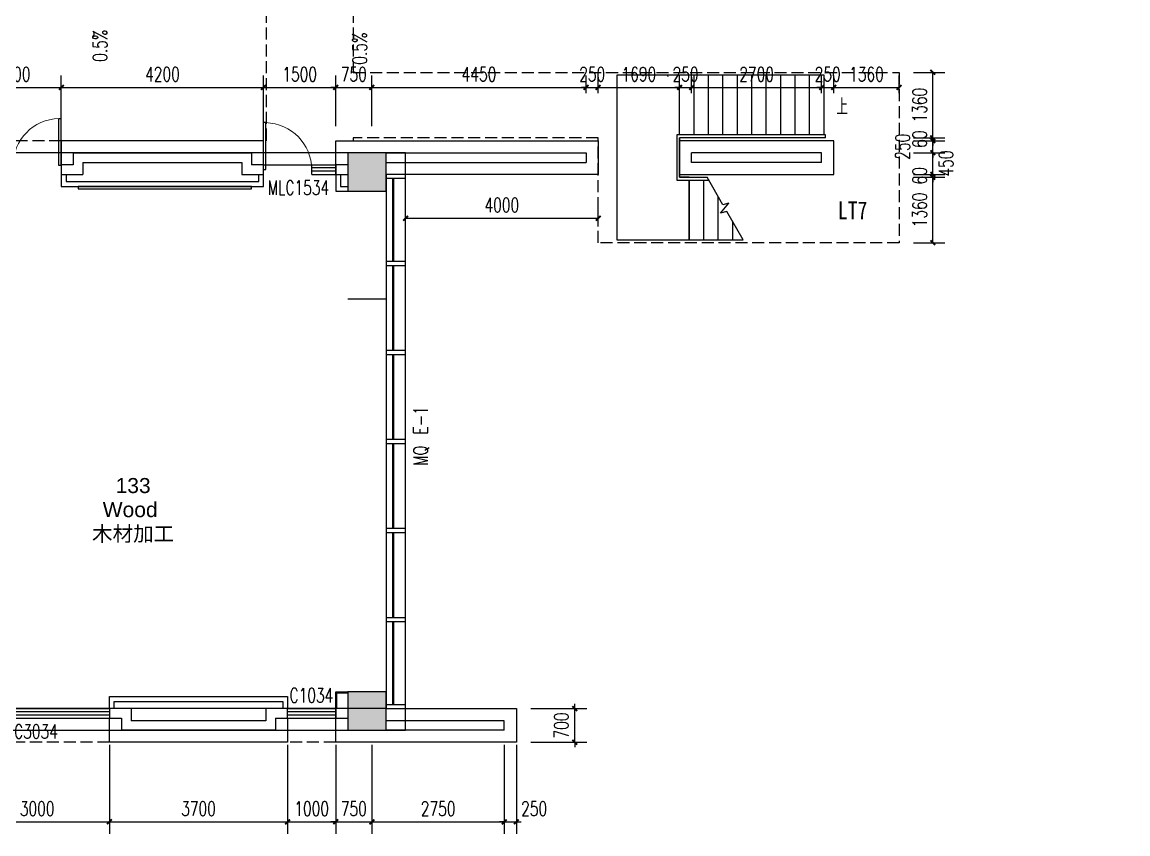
# Model space of a CAD drawing. Header units: inches. Extents: x -97096 to 280004, y -37912 to 97116.
# Drawn here: x 33236 to 56200, y -8152 to 8714 of the extents above; entities that cross this region are included whole.
import ezdxf
from ezdxf.enums import TextEntityAlignment as Align

# ---------------------------------------------------------------- set-up
doc = ezdxf.new("R2010")
doc.units = ezdxf.units.IN
doc.header["$LTSCALE"] = 1000
doc.header["$MEASUREMENT"] = 0
doc.linetypes.add('DASH', pattern=[0.35, 0.25, -0.1])
for name, color, linetype in [('3T_BAR', 7, 'Continuous'), ('A-DETL-NOTE', 1, 'Continuous'), ('an-furniture', 253, 'Continuous'), ('COLUMN', 2, 'Continuous'), ('CURTWALL', 4, 'Continuous'), ('DIM_SYMB', 3, 'Continuous'), ('PUB_DIM', 3, 'Continuous'), ('PUB_HATCH', 253, 'Continuous'), ('PUB_TEXT', 7, 'Continuous'), ('SEE', 5, 'Continuous'), ('SLAB', 60, 'Continuous'), ('SPACE', 7, 'Continuous'), ('STAIR', 3, 'Continuous'), ('SURFACE', 6, 'Continuous'), ('SURFACE-INT', 62, 'Continuous'), ('WALL', 2, 'Continuous'), ('WINDOW', 4, 'Continuous'), ('WINDOW_TEXT', 7, 'Continuous')]:
    doc.layers.add(name, color=color, linetype=linetype)
doc.styles.add('510p-01$0$Arial_2', font='arial.ttf', dxfattribs={"height": 6.392964})
doc.styles.add('_TCH_DIM', font='SIMPLEX', dxfattribs={"bigfont": 'GBCBIG'})
doc.styles.add('_TCH_DIM_T3', font='SIMPLEX', dxfattribs={"width": 0.705882, "bigfont": 'GBCBIG'})
doc.styles.add('_TCH_WINDOW', font='SIMPLEX', dxfattribs={"bigfont": 'GBCBIG'})
doc.styles.add('DIMHT', font='', dxfattribs={"width": 0.8})
doc.styles.get('DIMHT').set_extended_font_data('SimHei')
doc.dimstyles.new('_TCH_ARCH&&100', dxfattribs={"dimtxt": 297.5, "dimasz": 100, "dimexe": 250, "dimexo": 300, "dimgap": 126.25, "dimtad": 1, "dimdec": 0, "dimzin": 0, "dimdsep": 46, "dimtxsty": '_TCH_DIM_T3', "dimblk": 'ARCHTICK', "dimcen": 0.09, "dimclrt": 7, "dimazin": 2, "dimtfac": 1, "dimtdec": 0, "dimtix": 1, "dimtmove": 2, "dimatfit": 3, "dimfxl": 1, "dimtolj": 1, "dimtzin": 0, "dimarcsym": 0})

# ---------------------------------------------------------------- blocks, each defined once
blk = doc.blocks.new('_ArchTick')
at = {"color": 0, "linetype": 'ByBlock', "const_width": 0.4}
blk.add_lwpolyline([(-0.5, -0.5), (0.5, 0.5)], dxfattribs=at)
blk = doc.blocks.new('*D135')
at = {"layer": 'Defpoints', "color": 0, "transparency": 16777216}
for p in [(51450, 7670), (52148, 7670), (51450, 6310)]:
    blk.add_point(p, dxfattribs=at)
at = {"layer": 'PUB_DIM', "color": 0, "lineweight": -2, "transparency": 16777216}
for p, q in [((51750, 7670), (52398, 7670)), ((52148, 6310), (52148, 7670)), ((51750, 6310), (52398, 6310))]:
    blk.add_line(p, q, dxfattribs=at)
at = {"layer": 'PUB_DIM', "color": 0, "lineweight": -2, "transparency": 16777216, "xscale": 100, "yscale": 100, "zscale": 100}
for p, rotation in [((52148, 7670), 90), ((52148, 6310), 270)]:
    blk.add_blockref('_ArchTick', p, dxfattribs=dict(at, rotation=rotation))
at = {"layer": 'PUB_DIM', "color": 7, "transparency": 16777216, "insert": (51873, 6990), "char_height": 297.5, "attachment_point": 5, "rotation": 90, "style": '_TCH_DIM_T3'}
blk.add_mtext('\\A1;1360', dxfattribs=at)
blk = doc.blocks.new('*D136')
at = {"layer": 'Defpoints', "color": 0, "transparency": 16777216}
for p in [(51450, 6310), (51450, 6250), (52148, 6310)]:
    blk.add_point(p, dxfattribs=at)
at = {"layer": 'PUB_DIM', "color": 0, "lineweight": -2, "transparency": 16777216}
for p, q in [((51750, 6310), (52398, 6310)), ((51750, 6250), (52398, 6250)), ((52148, 6310), (52148, 6410)), ((52148, 6250), (52148, 6310)), ((52148, 6250), (52148, 6150))]:
    blk.add_line(p, q, dxfattribs=at)
at = {"layer": 'PUB_DIM', "color": 0, "lineweight": -2, "transparency": 16777216, "xscale": 100, "yscale": 100, "zscale": 100}
for p, rotation in [((52148, 6310), 270), ((52148, 6250), 90)]:
    blk.add_blockref('_ArchTick', p, dxfattribs=dict(at, rotation=rotation))
at = {"layer": 'PUB_DIM', "color": 7, "transparency": 16777216, "insert": (51873, 6280), "char_height": 297.5, "attachment_point": 5, "rotation": 90, "style": '_TCH_DIM_T3'}
blk.add_mtext('\\A1;60', dxfattribs=at)
blk = doc.blocks.new('*D137')
at = {"layer": 'Defpoints', "color": 0, "transparency": 16777216}
for p in [(51450, 6250), (52148, 6250), (51450, 6000)]:
    blk.add_point(p, dxfattribs=at)
at = {"layer": 'PUB_DIM', "color": 0, "lineweight": -2, "transparency": 16777216}
for p, q in [((51750, 6250), (52398, 6250)), ((52148, 6250), (52148, 6350)), ((52148, 6000), (52148, 6250)), ((51750, 6000), (52398, 6000)), ((52148, 6000), (52148, 5900))]:
    blk.add_line(p, q, dxfattribs=at)
at = {"layer": 'PUB_DIM', "color": 0, "lineweight": -2, "transparency": 16777216, "xscale": 100, "yscale": 100, "zscale": 100}
for p, rotation in [((52148, 6250), 270), ((52148, 6000), 90)]:
    blk.add_blockref('_ArchTick', p, dxfattribs=dict(at, rotation=rotation))
at = {"layer": 'PUB_DIM', "color": 7, "transparency": 16777216, "insert": (51523, 6125), "char_height": 297.5, "attachment_point": 5, "rotation": 90, "style": '_TCH_DIM_T3'}
blk.add_mtext('\\A1;250', dxfattribs=at)
blk = doc.blocks.new('*D138')
at = {"layer": 'Defpoints', "color": 0, "transparency": 16777216}
for p in [(51450, 6000), (52148, 6000), (51450, 5550)]:
    blk.add_point(p, dxfattribs=at)
at = {"layer": 'PUB_DIM', "color": 0, "lineweight": -2, "transparency": 16777216}
for p, q in [((51750, 6000), (52398, 6000)), ((52148, 5550), (52148, 6000)), ((51750, 5550), (52398, 5550))]:
    blk.add_line(p, q, dxfattribs=at)
at = {"layer": 'PUB_DIM', "color": 0, "lineweight": -2, "transparency": 16777216, "xscale": 100, "yscale": 100, "zscale": 100}
for p, rotation in [((52148, 6000), 90), ((52148, 5550), 270)]:
    blk.add_blockref('_ArchTick', p, dxfattribs=dict(at, rotation=rotation))
at = {"layer": 'PUB_DIM', "color": 7, "transparency": 16777216, "insert": (52423, 5775), "char_height": 297.5, "attachment_point": 5, "rotation": 90, "style": '_TCH_DIM_T3'}
blk.add_mtext('\\A1;450', dxfattribs=at)
blk = doc.blocks.new('*D139')
at = {"layer": 'Defpoints', "color": 0, "transparency": 16777216}
for p in [(51450, 5550), (52148, 5550), (51450, 5490)]:
    blk.add_point(p, dxfattribs=at)
at = {"layer": 'PUB_DIM', "color": 0, "lineweight": -2, "transparency": 16777216}
for p, q in [((51750, 5550), (52398, 5550)), ((52148, 5550), (52148, 5650)), ((52148, 5490), (52148, 5550)), ((51750, 5490), (52398, 5490)), ((52148, 5490), (52148, 5390))]:
    blk.add_line(p, q, dxfattribs=at)
at = {"layer": 'PUB_DIM', "color": 0, "lineweight": -2, "transparency": 16777216, "xscale": 100, "yscale": 100, "zscale": 100}
for p, rotation in [((52148, 5550), 270), ((52148, 5490), 90)]:
    blk.add_blockref('_ArchTick', p, dxfattribs=dict(at, rotation=rotation))
at = {"layer": 'PUB_DIM', "color": 7, "transparency": 16777216, "insert": (51873, 5520), "char_height": 297.5, "attachment_point": 5, "rotation": 90, "style": '_TCH_DIM_T3'}
blk.add_mtext('\\A1;60', dxfattribs=at)
blk = doc.blocks.new('*D140')
at = {"layer": 'Defpoints', "color": 0, "transparency": 16777216}
for p in [(51450, 5490), (52148, 5490), (51450, 4130)]:
    blk.add_point(p, dxfattribs=at)
at = {"layer": 'PUB_DIM', "color": 0, "lineweight": -2, "transparency": 16777216}
for p, q in [((51750, 5490), (52398, 5490)), ((52148, 4130), (52148, 5490)), ((51750, 4130), (52398, 4130))]:
    blk.add_line(p, q, dxfattribs=at)
at = {"layer": 'PUB_DIM', "color": 0, "lineweight": -2, "transparency": 16777216, "xscale": 100, "yscale": 100, "zscale": 100}
for p, rotation in [((52148, 5490), 90), ((52148, 4130), 270)]:
    blk.add_blockref('_ArchTick', p, dxfattribs=dict(at, rotation=rotation))
at = {"layer": 'PUB_DIM', "color": 7, "transparency": 16777216, "insert": (51873, 4810), "char_height": 297.5, "attachment_point": 5, "rotation": 90, "style": '_TCH_DIM_T3'}
blk.add_mtext('\\A1;1360', dxfattribs=at)
blk = doc.blocks.new('*D141')
at = {"layer": 'Defpoints', "color": 0, "transparency": 16777216}
for p in [(44950, 7357), (40500, 6937), (44950, 6937)]:
    blk.add_point(p, dxfattribs=at)
at = {"layer": 'PUB_DIM', "color": 0, "lineweight": -2, "transparency": 16777216}
for p, q in [((40500, 7237), (40500, 7607)), ((44950, 7237), (44950, 7607)), ((40500, 7357), (44950, 7357))]:
    blk.add_line(p, q, dxfattribs=at)
at = {"layer": 'PUB_DIM', "color": 0, "lineweight": -2, "transparency": 16777216, "xscale": 100, "yscale": 100, "zscale": 100, "rotation": 180}
blk.add_blockref('_ArchTick', (40500, 7357), dxfattribs=at)
at = {"layer": 'PUB_DIM', "color": 0, "lineweight": -2, "transparency": 16777216, "xscale": 100, "yscale": 100, "zscale": 100}
blk.add_blockref('_ArchTick', (44950, 7357), dxfattribs=at)
at = {"layer": 'PUB_DIM', "color": 7, "transparency": 16777216, "insert": (42725, 7632), "char_height": 297.5, "attachment_point": 5, "style": '_TCH_DIM_T3'}
blk.add_mtext('\\A1;4450', dxfattribs=at)
blk = doc.blocks.new('*D142')
at = {"layer": 'Defpoints', "color": 0, "transparency": 16777216}
for p in [(45200, 7357), (44950, 6937), (45200, 6937)]:
    blk.add_point(p, dxfattribs=at)
at = {"layer": 'PUB_DIM', "color": 0, "lineweight": -2, "transparency": 16777216}
for p, q in [((44950, 7237), (44950, 7607)), ((45200, 7237), (45200, 7607)), ((44950, 7357), (44850, 7357)), ((44950, 7357), (45200, 7357)), ((45200, 7357), (45300, 7357))]:
    blk.add_line(p, q, dxfattribs=at)
at = {"layer": 'PUB_DIM', "color": 0, "lineweight": -2, "transparency": 16777216, "xscale": 100, "yscale": 100, "zscale": 100}
blk.add_blockref('_ArchTick', (44950, 7357), dxfattribs=at)
at = {"layer": 'PUB_DIM', "color": 0, "lineweight": -2, "transparency": 16777216, "xscale": 100, "yscale": 100, "zscale": 100, "rotation": 180}
blk.add_blockref('_ArchTick', (45200, 7357), dxfattribs=at)
at = {"layer": 'PUB_DIM', "color": 7, "transparency": 16777216, "insert": (45075, 7632), "char_height": 297.5, "attachment_point": 5, "style": '_TCH_DIM_T3'}
blk.add_mtext('\\A1;250', dxfattribs=at)
blk = doc.blocks.new('*D143')
at = {"layer": 'Defpoints', "color": 0, "transparency": 16777216}
for p in [(46890, 7357), (45200, 6937), (46890, 6937)]:
    blk.add_point(p, dxfattribs=at)
at = {"layer": 'PUB_DIM', "color": 0, "lineweight": -2, "transparency": 16777216}
for p, q in [((45200, 7237), (45200, 7607)), ((46890, 7237), (46890, 7607)), ((45200, 7357), (46890, 7357))]:
    blk.add_line(p, q, dxfattribs=at)
at = {"layer": 'PUB_DIM', "color": 0, "lineweight": -2, "transparency": 16777216, "xscale": 100, "yscale": 100, "zscale": 100, "rotation": 180}
blk.add_blockref('_ArchTick', (45200, 7357), dxfattribs=at)
at = {"layer": 'PUB_DIM', "color": 0, "lineweight": -2, "transparency": 16777216, "xscale": 100, "yscale": 100, "zscale": 100}
blk.add_blockref('_ArchTick', (46890, 7357), dxfattribs=at)
at = {"layer": 'PUB_DIM', "color": 7, "transparency": 16777216, "insert": (46045, 7632), "char_height": 297.5, "attachment_point": 5, "style": '_TCH_DIM_T3'}
blk.add_mtext('\\A1;1690', dxfattribs=at)
blk = doc.blocks.new('*D144')
at = {"layer": 'Defpoints', "color": 0, "transparency": 16777216}
for p in [(47140, 7357), (46890, 6937), (47140, 6937)]:
    blk.add_point(p, dxfattribs=at)
at = {"layer": 'PUB_DIM', "color": 0, "lineweight": -2, "transparency": 16777216}
for p, q in [((46890, 7237), (46890, 7607)), ((47140, 7237), (47140, 7607)), ((46890, 7357), (46790, 7357)), ((46890, 7357), (47140, 7357)), ((47140, 7357), (47240, 7357))]:
    blk.add_line(p, q, dxfattribs=at)
at = {"layer": 'PUB_DIM', "color": 0, "lineweight": -2, "transparency": 16777216, "xscale": 100, "yscale": 100, "zscale": 100}
blk.add_blockref('_ArchTick', (46890, 7357), dxfattribs=at)
at = {"layer": 'PUB_DIM', "color": 0, "lineweight": -2, "transparency": 16777216, "xscale": 100, "yscale": 100, "zscale": 100, "rotation": 180}
blk.add_blockref('_ArchTick', (47140, 7357), dxfattribs=at)
at = {"layer": 'PUB_DIM', "color": 7, "transparency": 16777216, "insert": (47015, 7632), "char_height": 297.5, "attachment_point": 5, "style": '_TCH_DIM_T3'}
blk.add_mtext('\\A1;250', dxfattribs=at)
blk = doc.blocks.new('*D145')
at = {"layer": 'Defpoints', "color": 0, "transparency": 16777216}
for p in [(49840, 7357), (47140, 6937), (49840, 6937)]:
    blk.add_point(p, dxfattribs=at)
at = {"layer": 'PUB_DIM', "color": 0, "lineweight": -2, "transparency": 16777216}
for p, q in [((47140, 7237), (47140, 7607)), ((49840, 7237), (49840, 7607)), ((47140, 7357), (49840, 7357))]:
    blk.add_line(p, q, dxfattribs=at)
at = {"layer": 'PUB_DIM', "color": 0, "lineweight": -2, "transparency": 16777216, "xscale": 100, "yscale": 100, "zscale": 100, "rotation": 180}
blk.add_blockref('_ArchTick', (47140, 7357), dxfattribs=at)
at = {"layer": 'PUB_DIM', "color": 0, "lineweight": -2, "transparency": 16777216, "xscale": 100, "yscale": 100, "zscale": 100}
blk.add_blockref('_ArchTick', (49840, 7357), dxfattribs=at)
at = {"layer": 'PUB_DIM', "color": 7, "transparency": 16777216, "insert": (48490, 7632), "char_height": 297.5, "attachment_point": 5, "style": '_TCH_DIM_T3'}
blk.add_mtext('\\A1;2700', dxfattribs=at)
blk = doc.blocks.new('*D146')
at = {"layer": 'Defpoints', "color": 0, "transparency": 16777216}
for p in [(50090, 7357), (49840, 6937), (50090, 6937)]:
    blk.add_point(p, dxfattribs=at)
at = {"layer": 'PUB_DIM', "color": 0, "lineweight": -2, "transparency": 16777216}
for p, q in [((49840, 7237), (49840, 7607)), ((50090, 7237), (50090, 7607)), ((49840, 7357), (49740, 7357)), ((49840, 7357), (50090, 7357)), ((50090, 7357), (50190, 7357))]:
    blk.add_line(p, q, dxfattribs=at)
at = {"layer": 'PUB_DIM', "color": 0, "lineweight": -2, "transparency": 16777216, "xscale": 100, "yscale": 100, "zscale": 100}
blk.add_blockref('_ArchTick', (49840, 7357), dxfattribs=at)
at = {"layer": 'PUB_DIM', "color": 0, "lineweight": -2, "transparency": 16777216, "xscale": 100, "yscale": 100, "zscale": 100, "rotation": 180}
blk.add_blockref('_ArchTick', (50090, 7357), dxfattribs=at)
at = {"layer": 'PUB_DIM', "color": 7, "transparency": 16777216, "insert": (49965, 7632), "char_height": 297.5, "attachment_point": 5, "style": '_TCH_DIM_T3'}
blk.add_mtext('\\A1;250', dxfattribs=at)
blk = doc.blocks.new('*D147')
at = {"layer": 'Defpoints', "color": 0, "transparency": 16777216}
for p in [(51450, 7357), (50090, 6937), (51450, 6937)]:
    blk.add_point(p, dxfattribs=at)
at = {"layer": 'PUB_DIM', "color": 0, "lineweight": -2, "transparency": 16777216}
for p, q in [((50090, 7237), (50090, 7607)), ((51450, 7237), (51450, 7607)), ((50090, 7357), (51450, 7357))]:
    blk.add_line(p, q, dxfattribs=at)
at = {"layer": 'PUB_DIM', "color": 0, "lineweight": -2, "transparency": 16777216, "xscale": 100, "yscale": 100, "zscale": 100, "rotation": 180}
blk.add_blockref('_ArchTick', (50090, 7357), dxfattribs=at)
at = {"layer": 'PUB_DIM', "color": 0, "lineweight": -2, "transparency": 16777216, "xscale": 100, "yscale": 100, "zscale": 100}
blk.add_blockref('_ArchTick', (51450, 7357), dxfattribs=at)
at = {"layer": 'PUB_DIM', "color": 7, "transparency": 16777216, "insert": (50770, 7632), "char_height": 297.5, "attachment_point": 5, "style": '_TCH_DIM_T3'}
blk.add_mtext('\\A1;1360', dxfattribs=at)
blk = doc.blocks.new('*D148')
at = {"layer": 'Defpoints', "color": 0, "transparency": 16777216}
for p in [(45200, 4638), (41200, 4170), (45200, 4170)]:
    blk.add_point(p, dxfattribs=at)
at = {"layer": 'PUB_DIM', "color": 0, "lineweight": -2, "transparency": 16777216}
for p, q in [((41200, 4470), (41200, 4888)), ((45200, 4470), (45200, 4888)), ((41200, 4638), (45200, 4638))]:
    blk.add_line(p, q, dxfattribs=at)
at = {"layer": 'PUB_DIM', "color": 0, "lineweight": -2, "transparency": 16777216, "xscale": 100, "yscale": 100, "zscale": 100, "rotation": 180}
blk.add_blockref('_ArchTick', (41200, 4638), dxfattribs=at)
at = {"layer": 'PUB_DIM', "color": 0, "lineweight": -2, "transparency": 16777216, "xscale": 100, "yscale": 100, "zscale": 100}
blk.add_blockref('_ArchTick', (45200, 4638), dxfattribs=at)
at = {"layer": 'PUB_DIM', "color": 7, "transparency": 16777216, "insert": (43200, 4913), "char_height": 297.5, "attachment_point": 5, "style": '_TCH_DIM_T3'}
blk.add_mtext('\\A1;4000', dxfattribs=at)
blk = doc.blocks.new('*D149')
at = {"layer": 'Defpoints', "color": 0, "transparency": 16777216}
for p in [(40500, 7357), (39750, 6250), (40500, 6250)]:
    blk.add_point(p, dxfattribs=at)
at = {"layer": 'PUB_DIM', "color": 0, "lineweight": -2, "transparency": 16777216}
for p, q in [((39750, 6550), (39750, 7607)), ((40500, 6550), (40500, 7607)), ((39750, 7357), (39650, 7357)), ((39750, 7357), (40500, 7357)), ((40500, 7357), (40600, 7357))]:
    blk.add_line(p, q, dxfattribs=at)
at = {"layer": 'PUB_DIM', "color": 0, "lineweight": -2, "transparency": 16777216, "xscale": 100, "yscale": 100, "zscale": 100}
blk.add_blockref('_ArchTick', (39750, 7357), dxfattribs=at)
at = {"layer": 'PUB_DIM', "color": 0, "lineweight": -2, "transparency": 16777216, "xscale": 100, "yscale": 100, "zscale": 100, "rotation": 180}
blk.add_blockref('_ArchTick', (40500, 7357), dxfattribs=at)
at = {"layer": 'PUB_DIM', "color": 7, "transparency": 16777216, "insert": (40125, 7632), "char_height": 297.5, "attachment_point": 5, "style": '_TCH_DIM_T3'}
blk.add_mtext('\\A1;750', dxfattribs=at)
blk = doc.blocks.new('*D150')
at = {"layer": 'Defpoints', "color": 0, "transparency": 16777216}
for p in [(39750, 7357), (38250, 6250), (39750, 6250)]:
    blk.add_point(p, dxfattribs=at)
at = {"layer": 'PUB_DIM', "color": 0, "lineweight": -2, "transparency": 16777216}
for p, q in [((38250, 6550), (38250, 7607)), ((39750, 6550), (39750, 7607)), ((38250, 7357), (39750, 7357))]:
    blk.add_line(p, q, dxfattribs=at)
at = {"layer": 'PUB_DIM', "color": 0, "lineweight": -2, "transparency": 16777216, "xscale": 100, "yscale": 100, "zscale": 100, "rotation": 180}
blk.add_blockref('_ArchTick', (38250, 7357), dxfattribs=at)
at = {"layer": 'PUB_DIM', "color": 0, "lineweight": -2, "transparency": 16777216, "xscale": 100, "yscale": 100, "zscale": 100}
blk.add_blockref('_ArchTick', (39750, 7357), dxfattribs=at)
at = {"layer": 'PUB_DIM', "color": 7, "transparency": 16777216, "insert": (39000, 7632), "char_height": 297.5, "attachment_point": 5, "style": '_TCH_DIM_T3'}
blk.add_mtext('\\A1;1500', dxfattribs=at)
blk = doc.blocks.new('*D151')
at = {"layer": 'Defpoints', "color": 0, "transparency": 16777216}
for p in [(38250, 7357), (34050, 6250), (38250, 6250)]:
    blk.add_point(p, dxfattribs=at)
at = {"layer": 'PUB_DIM', "color": 0, "lineweight": -2, "transparency": 16777216}
for p, q in [((34050, 6550), (34050, 7607)), ((38250, 6550), (38250, 7607)), ((34050, 7357), (38250, 7357))]:
    blk.add_line(p, q, dxfattribs=at)
at = {"layer": 'PUB_DIM', "color": 0, "lineweight": -2, "transparency": 16777216, "xscale": 100, "yscale": 100, "zscale": 100, "rotation": 180}
blk.add_blockref('_ArchTick', (34050, 7357), dxfattribs=at)
at = {"layer": 'PUB_DIM', "color": 0, "lineweight": -2, "transparency": 16777216, "xscale": 100, "yscale": 100, "zscale": 100}
blk.add_blockref('_ArchTick', (38250, 7357), dxfattribs=at)
at = {"layer": 'PUB_DIM', "color": 7, "transparency": 16777216, "insert": (36150, 7632), "char_height": 297.5, "attachment_point": 5, "style": '_TCH_DIM_T3'}
blk.add_mtext('\\A1;4200', dxfattribs=at)
blk = doc.blocks.new('*D152')
at = {"layer": 'Defpoints', "color": 0, "transparency": 16777216}
for p in [(34050, 7357), (32050, 6250), (34050, 6250)]:
    blk.add_point(p, dxfattribs=at)
at = {"layer": 'PUB_DIM', "color": 0, "lineweight": -2, "transparency": 16777216}
for p, q in [((32050, 6550), (32050, 7607)), ((34050, 6550), (34050, 7607)), ((32050, 7357), (34050, 7357))]:
    blk.add_line(p, q, dxfattribs=at)
at = {"layer": 'PUB_DIM', "color": 0, "lineweight": -2, "transparency": 16777216, "xscale": 100, "yscale": 100, "zscale": 100, "rotation": 180}
blk.add_blockref('_ArchTick', (32050, 7357), dxfattribs=at)
at = {"layer": 'PUB_DIM', "color": 0, "lineweight": -2, "transparency": 16777216, "xscale": 100, "yscale": 100, "zscale": 100}
blk.add_blockref('_ArchTick', (34050, 7357), dxfattribs=at)
at = {"layer": 'PUB_DIM', "color": 7, "transparency": 16777216, "insert": (33050, 7632), "char_height": 297.5, "attachment_point": 5, "style": '_TCH_DIM_T3'}
blk.add_mtext('\\A1;2000', dxfattribs=at)
blk = doc.blocks.new('*D166')
at = {"layer": 'Defpoints', "color": 0, "transparency": 16777216}
for p in [(43500, -5550), (44712, -5550), (43500, -6250)]:
    blk.add_point(p, dxfattribs=at)
at = {"layer": 'PUB_DIM', "color": 0, "lineweight": -2, "transparency": 16777216}
for p, q in [((44712, -5550), (44712, -5450)), ((43800, -5550), (44962, -5550)), ((44712, -6250), (44712, -5550)), ((43800, -6250), (44962, -6250)), ((44712, -6250), (44712, -6350))]:
    blk.add_line(p, q, dxfattribs=at)
at = {"layer": 'PUB_DIM', "color": 0, "lineweight": -2, "transparency": 16777216, "xscale": 100, "yscale": 100, "zscale": 100}
for p, rotation in [((44712, -5550), 270), ((44712, -6250), 90)]:
    blk.add_blockref('_ArchTick', p, dxfattribs=dict(at, rotation=rotation))
at = {"layer": 'PUB_DIM', "color": 7, "transparency": 16777216, "insert": (44437, -5900), "char_height": 297.5, "attachment_point": 5, "rotation": 90, "style": '_TCH_DIM_T3'}
blk.add_mtext('\\A1;700', dxfattribs=at)
blk = doc.blocks.new('*D329')
at = {"layer": 'Defpoints', "color": 0, "transparency": 16777216}
for p in [(43250, -6000), (43500, -6000), (43500, -7902)]:
    blk.add_point(p, dxfattribs=at)
at = {"layer": 'PUB_DIM', "color": 0, "lineweight": -2, "transparency": 16777216}
for p, q in [((43250, -6300), (43250, -8152)), ((43500, -6300), (43500, -8152)), ((43250, -7902), (43150, -7902)), ((43250, -7902), (43500, -7902)), ((43500, -7902), (43600, -7902))]:
    blk.add_line(p, q, dxfattribs=at)
at = {"layer": 'PUB_DIM', "color": 0, "lineweight": -2, "transparency": 16777216, "xscale": 100, "yscale": 100, "zscale": 100}
blk.add_blockref('_ArchTick', (43250, -7902), dxfattribs=at)
at = {"layer": 'PUB_DIM', "color": 0, "lineweight": -2, "transparency": 16777216, "xscale": 100, "yscale": 100, "zscale": 100, "rotation": 180}
blk.add_blockref('_ArchTick', (43500, -7902), dxfattribs=at)
at = {"layer": 'PUB_DIM', "color": 7, "transparency": 16777216, "insert": (43870, -7627), "char_height": 297.5, "attachment_point": 5, "style": '_TCH_DIM_T3'}
blk.add_mtext('\\A1;250', dxfattribs=at)
blk = doc.blocks.new('*D330')
at = {"layer": 'Defpoints', "color": 0, "transparency": 16777216}
for p in [(40500, -6000), (43250, -6000), (43250, -7902)]:
    blk.add_point(p, dxfattribs=at)
at = {"layer": 'PUB_DIM', "color": 0, "lineweight": -2, "transparency": 16777216}
for p, q in [((40500, -6300), (40500, -8152)), ((43250, -6300), (43250, -8152)), ((40500, -7902), (43250, -7902))]:
    blk.add_line(p, q, dxfattribs=at)
at = {"layer": 'PUB_DIM', "color": 0, "lineweight": -2, "transparency": 16777216, "xscale": 100, "yscale": 100, "zscale": 100, "rotation": 180}
blk.add_blockref('_ArchTick', (40500, -7902), dxfattribs=at)
at = {"layer": 'PUB_DIM', "color": 0, "lineweight": -2, "transparency": 16777216, "xscale": 100, "yscale": 100, "zscale": 100}
blk.add_blockref('_ArchTick', (43250, -7902), dxfattribs=at)
at = {"layer": 'PUB_DIM', "color": 7, "transparency": 16777216, "insert": (41875, -7627), "char_height": 297.5, "attachment_point": 5, "style": '_TCH_DIM_T3'}
blk.add_mtext('\\A1;2750', dxfattribs=at)
blk = doc.blocks.new('*D331')
at = {"layer": 'Defpoints', "color": 0, "transparency": 16777216}
for p in [(39750, -6000), (40500, -6000), (40500, -7902)]:
    blk.add_point(p, dxfattribs=at)
at = {"layer": 'PUB_DIM', "color": 0, "lineweight": -2, "transparency": 16777216}
for p, q in [((39750, -6300), (39750, -8152)), ((40500, -6300), (40500, -8152)), ((39750, -7902), (39650, -7902)), ((39750, -7902), (40500, -7902)), ((40500, -7902), (40600, -7902))]:
    blk.add_line(p, q, dxfattribs=at)
at = {"layer": 'PUB_DIM', "color": 0, "lineweight": -2, "transparency": 16777216, "xscale": 100, "yscale": 100, "zscale": 100}
blk.add_blockref('_ArchTick', (39750, -7902), dxfattribs=at)
at = {"layer": 'PUB_DIM', "color": 0, "lineweight": -2, "transparency": 16777216, "xscale": 100, "yscale": 100, "zscale": 100, "rotation": 180}
blk.add_blockref('_ArchTick', (40500, -7902), dxfattribs=at)
at = {"layer": 'PUB_DIM', "color": 7, "transparency": 16777216, "insert": (40125, -7627), "char_height": 297.5, "attachment_point": 5, "style": '_TCH_DIM_T3'}
blk.add_mtext('\\A1;750', dxfattribs=at)
blk = doc.blocks.new('*D332')
at = {"layer": 'Defpoints', "color": 0, "transparency": 16777216}
for p in [(38750, -6000), (39750, -6000), (39750, -7902)]:
    blk.add_point(p, dxfattribs=at)
at = {"layer": 'PUB_DIM', "color": 0, "lineweight": -2, "transparency": 16777216}
for p, q in [((38750, -6300), (38750, -8152)), ((39750, -6300), (39750, -8152)), ((38750, -7902), (39750, -7902))]:
    blk.add_line(p, q, dxfattribs=at)
at = {"layer": 'PUB_DIM', "color": 0, "lineweight": -2, "transparency": 16777216, "xscale": 100, "yscale": 100, "zscale": 100, "rotation": 180}
blk.add_blockref('_ArchTick', (38750, -7902), dxfattribs=at)
at = {"layer": 'PUB_DIM', "color": 0, "lineweight": -2, "transparency": 16777216, "xscale": 100, "yscale": 100, "zscale": 100}
blk.add_blockref('_ArchTick', (39750, -7902), dxfattribs=at)
at = {"layer": 'PUB_DIM', "color": 7, "transparency": 16777216, "insert": (39250, -7627), "char_height": 297.5, "attachment_point": 5, "style": '_TCH_DIM_T3'}
blk.add_mtext('\\A1;1000', dxfattribs=at)
blk = doc.blocks.new('*D333')
at = {"layer": 'Defpoints', "color": 0, "transparency": 16777216}
for p in [(35050, -6000), (38750, -6000), (38750, -7902)]:
    blk.add_point(p, dxfattribs=at)
at = {"layer": 'PUB_DIM', "color": 0, "lineweight": -2, "transparency": 16777216}
for p, q in [((35050, -6300), (35050, -8152)), ((38750, -6300), (38750, -8152)), ((35050, -7902), (38750, -7902))]:
    blk.add_line(p, q, dxfattribs=at)
at = {"layer": 'PUB_DIM', "color": 0, "lineweight": -2, "transparency": 16777216, "xscale": 100, "yscale": 100, "zscale": 100, "rotation": 180}
blk.add_blockref('_ArchTick', (35050, -7902), dxfattribs=at)
at = {"layer": 'PUB_DIM', "color": 0, "lineweight": -2, "transparency": 16777216, "xscale": 100, "yscale": 100, "zscale": 100}
blk.add_blockref('_ArchTick', (38750, -7902), dxfattribs=at)
at = {"layer": 'PUB_DIM', "color": 7, "transparency": 16777216, "insert": (36900, -7627), "char_height": 297.5, "attachment_point": 5, "style": '_TCH_DIM_T3'}
blk.add_mtext('\\A1;3700', dxfattribs=at)
blk = doc.blocks.new('*D334')
at = {"layer": 'Defpoints', "color": 0, "transparency": 16777216}
for p in [(32050, -6000), (35050, -6000), (35050, -7902)]:
    blk.add_point(p, dxfattribs=at)
at = {"layer": 'PUB_DIM', "color": 0, "lineweight": -2, "transparency": 16777216}
for p, q in [((32050, -6300), (32050, -8152)), ((35050, -6300), (35050, -8152)), ((32050, -7902), (35050, -7902))]:
    blk.add_line(p, q, dxfattribs=at)
at = {"layer": 'PUB_DIM', "color": 0, "lineweight": -2, "transparency": 16777216, "xscale": 100, "yscale": 100, "zscale": 100, "rotation": 180}
blk.add_blockref('_ArchTick', (32050, -7902), dxfattribs=at)
at = {"layer": 'PUB_DIM', "color": 0, "lineweight": -2, "transparency": 16777216, "xscale": 100, "yscale": 100, "zscale": 100}
blk.add_blockref('_ArchTick', (35050, -7902), dxfattribs=at)
at = {"layer": 'PUB_DIM', "color": 7, "transparency": 16777216, "insert": (33550, -7627), "char_height": 297.5, "attachment_point": 5, "style": '_TCH_DIM_T3'}
blk.add_mtext('\\A1;3000', dxfattribs=at)
blk = doc.blocks.new('$TCHSYS$WIN2D')
for p, q in [((-0.5, 0.5), (0.5, 0.5)), ((-0.5, 0.5), (-0.5, -0.5)), ((0.5, 0.5), (0.5, -0.5)), ((0.5, 0.1667), (-0.5, 0.1667)), ((0.5, -0.1667), (-0.5, -0.1667)), ((-0.5, -0.5), (0.5, -0.5))]:
    blk.add_line(p, q)
blk = doc.blocks.new('_FZH')
blk.add_lwpolyline([(-0.5, -0.5), (0.5, -0.5), (0.5, 0.5), (-0.5, 0.5)], close=True)
at = {"layer": 'PUB_HATCH'}
blk.add_solid([(-0.5, -0.5), (0.5, -0.5), (-0.5, 0.5), (0.5, 0.5)], dxfattribs=at)
blk = doc.blocks.new('$DorLib2D$00000001')
for p, q in [((0.45, 0.975), (0.5, 0.975)), ((0.45, 0), (0.45, 0.975)), ((0.5, 0), (0.5, 0.975)), ((0.5, 0), (0.45, 0))]:
    blk.add_line(p, q)
at = {"lineweight": 13}
blk.add_arc((0.475, 0), 0.975, 91.4693, 180, dxfattribs=at)
blk = doc.blocks.new('510p-01$0$material tag')
blk = doc.blocks.new('A$C27AB4F43')
at = {"layer": 'WINDOW', "yscale": 1000, "zscale": 1000}
for p, xscale in [((1450, 975), -1000), ((2450, 975), 1000)]:
    blk.add_blockref('$DorLib2D$00000001', p, dxfattribs=dict(at, xscale=xscale))

msp = doc.modelspace()

# ---------------------------------------------------------------- linework, layer by layer
at = {"layer": '3T_BAR'}
for p, q in [((40800, 5550), (40800, 5470)), ((41200, 5550), (40800, 5550)), ((41200, 5470), (41200, 5550)), ((40800, 5470), (41200, 5470)), ((40800, 3740), (40800, 3660)), ((41200, 3740), (40800, 3740)), ((41200, 3660), (41200, 3740)), ((40800, 3660), (41200, 3660)), ((40800, 1890), (40800, 1810)), ((41200, 1890), (40800, 1890)), ((41200, 1810), (41200, 1890)), ((40800, 1810), (41200, 1810)), ((40800, 40), (40800, -40)), ((41200, 40), (40800, 40)), ((41200, -40), (41200, 40)), ((40800, -40), (41200, -40)), ((40800, -1810), (40800, -1890)), ((41200, -1810), (40800, -1810)), ((41200, -1890), (41200, -1810)), ((40800, -1890), (41200, -1890)), ((40800, -3660), (40800, -3740)), ((41200, -3660), (40800, -3660)), ((41200, -3740), (41200, -3660)), ((40800, -3740), (41200, -3740)), ((40800, -5470), (40800, -5550)), ((41200, -5470), (40800, -5470)), ((41200, -5550), (41200, -5470)), ((40800, -5550), (41200, -5550))]:
    msp.add_line(p, q, dxfattribs=at)
at = {"layer": 'an-furniture'}
for p, q in [((40000, 2963.6), (40800, 2963.6)), ((40800, 2963.6), (40800, -5550)), ((40800, -5550), (31600, -5550))]:
    msp.add_line(p, q, dxfattribs=at)
msp.add_lwpolyline([(38000, 5300), (34400, 5300), (34400, 5250), (38000, 5250)], close=True, dxfattribs=at)
at = {"layer": 'CURTWALL'}
for p, q in [((40930, 5470), (40930, 3740)), ((40950, 5470), (40950, 3740)), ((40930, 3660), (40930, 1890)), ((40950, 3660), (40950, 1890)), ((40930, 1810), (40930, 40)), ((40950, 1810), (40950, 40)), ((40930, -40), (40930, -1810)), ((40950, -40), (40950, -1810)), ((40930, -1890), (40930, -3660)), ((40950, -1890), (40950, -3660)), ((40930, -3740), (40930, -5470)), ((40950, -3740), (40950, -5470))]:
    msp.add_line(p, q, dxfattribs=at)
msp.add_lwpolyline([(40800, 5470), (40800, -5470)], dxfattribs=at)
at = {"layer": 'DIM_SYMB'}
for points in [[(35109, 7457.7, 0, 0, 0), (35109, 8700, 80, 0, 0), (35109, 9000, 0, 0, 0)], [(40500, 7397.6, 0, 0, 0), (40500, 8639.9, 80, 0, 0), (40500, 8939.9, 0, 0, 0)], [(50040, 6960, 0, 0, 0), (46240, 6960, 0, 0, 0), (46240, 4840, 0, 0, 0), (47386.6, 4840, 80, 0, 0), (47686.6, 4840, 0, 0, 0)]]:
    msp.add_lwpolyline(points, format="xyseb", dxfattribs=at)
at = {"layer": 'SEE', "linetype": 'DASH'}
for p, q in [((34050, 6250), (32050, 6250)), ((35050, -6250), (32050, -6250)), ((39750, -6250), (38750, -6250))]:
    msp.add_line(p, q, dxfattribs=at)
msp.add_lwpolyline([(38311.2, 6250), (38311.2, 11750), (40111.2, 11750), (40111.2, 7670), (51450, 7670), (51450, 4130), (45200, 4130), (45200, 6310), (40111.2, 6310), (40111.2, 6250)], dxfattribs=at)
msp.add_arc((46625, 7585), 25, 0, 90, dxfattribs=at)
at = {"layer": 'SLAB'}
msp.add_lwpolyline([(-6722.7, -1500), (6722.7, -1500), (7030.7, 40), (9380, 40), (9380, -6000), (41200, -6000), (41200, 6000), (16750, 6000), (16750, 12000), (56200, 12000), (56200, 24000), (16750, 24000), (16750, 30000)], dxfattribs=at)
at = {"layer": 'STAIR'}
for p, q in [((46890, 7610), (45590, 7610)), ((45590, 7610), (45590, 4190)), ((49890, 7610), (46890, 7610)), ((46890, 6370), (46890, 7610)), ((46890, 6370), (46890, 7610)), ((47190, 6370), (47190, 7610)), ((47490, 6370), (47490, 7610)), ((47790, 6370), (47790, 7610)), ((48090, 6370), (48090, 7610)), ((48390, 6370), (48390, 7610)), ((48690, 6370), (48690, 7610)), ((48990, 6370), (48990, 7610)), ((49290, 6370), (49290, 7610)), ((49590, 6370), (49590, 7610)), ((49890, 6370), (49890, 7610)), ((49920, 6370), (46830, 6370)), ((46830, 6370), (46830, 5430)), ((49890, 6310), (46890, 6310)), ((49920, 6310), (46890, 6310)), ((46890, 6310), (46890, 5490)), ((46890, 5490), (46890, 6310)), ((49920, 6310), (49920, 6370)), ((46830, 5430), (47496, 5430)), ((46890, 5490), (47461.3, 5490)), ((47086.6, 5490), (46890, 5490)), ((47086.6, 5490), (47461.3, 5490)), ((47086.6, 5430), (47086.6, 4190)), ((47086.6, 4190), (47086.6, 5430)), ((47386.6, 5430), (47386.6, 4190)), ((47791.7, 4917.8), (47461.3, 5490)), ((47686.6, 5099.8), (47686.6, 4190)), ((47741.1, 4744.5), (47914, 4950.6)), ((47914, 4950.6), (47791.7, 4917.8)), ((47871.5, 4779.5), (47741.1, 4744.5)), ((48211.9, 4190), (47871.5, 4779.5)), ((47986.6, 4580.2), (47986.6, 4190)), ((45590, 4190), (47086.6, 4190)), ((47086.6, 4190), (48211.9, 4190))]:
    msp.add_line(p, q, dxfattribs=at)
at = {"layer": 'SURFACE'}
for points in [[(38250, 5750), (38250, 6250), (34050, 6250), (34050, 5750)], [(39750, 5750), (39750, 6250), (45200, 6250), (45200, 5550), (40800, 5550)], [(40800, -5550), (43500, -5550), (43500, -6250), (39750, -6250), (39750, -5750)], [(38750, -5750), (38750, -6250), (35050, -6250), (35050, -5750)]]:
    msp.add_lwpolyline(points, dxfattribs=at)
msp.add_lwpolyline([(50090, 6250), (46890, 6250), (46890, 5550), (50090, 5550)], close=True, dxfattribs=at)
at = {"layer": 'SURFACE-INT'}
for points in [[(34050, 5550), (34050, 5300), (38250, 5300), (38250, 5550)], [(34150, 5550), (34150, 5400), (38150, 5400), (38150, 5550)], [(39750, 5550), (39750, 5200), (40000, 5200)], [(39850, 5550), (39850, 5300), (40000, 5300)], [(39750, -5550), (39750, -5200), (40000, -5200)], [(39770, -5550), (39770, -5220), (40000, -5220)], [(35050, -5550), (35050, -5300), (38750, -5300), (38750, -5550)], [(35150, -5550), (35150, -5400), (38650, -5400), (38650, -5550)]]:
    msp.add_lwpolyline(points, dxfattribs=at)
at = {"layer": 'WALL'}
for p, q in [((34300, 6000), (34300, 5750)), ((34300, 6000), (38000, 6000)), ((38000, 6000), (38000, 5750)), ((40800, 6000), (44950, 6000)), ((44950, 6000), (44950, 5800)), ((49840, 6000), (47140, 6000)), ((47140, 5800), (47140, 6000)), ((49840, 5800), (49840, 6000)), ((34300, 5750), (34050, 5750)), ((34050, 5750), (34050, 5550)), ((34500, 5800), (34500, 5550)), ((34500, 5800), (37800, 5800)), ((37800, 5800), (37800, 5550)), ((38250, 5750), (38000, 5750)), ((38250, 5550), (38250, 5750)), ((40000, 5750), (39750, 5750)), ((39750, 5750), (39750, 5550)), ((40800, 5800), (44950, 5800)), ((49840, 5800), (47140, 5800)), ((34050, 5550), (34500, 5550)), ((37800, 5550), (38250, 5550)), ((39750, 5550), (40000, 5550)), ((35500, -5550), (35050, -5550)), ((35050, -5550), (35050, -5750)), ((35500, -5550), (35500, -5800)), ((38750, -5550), (38300, -5550)), ((38300, -5550), (38300, -5800)), ((38750, -5750), (38750, -5550)), ((40000, -5550), (39750, -5550)), ((39750, -5550), (39750, -5750)), ((35050, -5750), (35300, -5750)), ((35300, -5750), (35300, -6000)), ((38300, -5800), (35500, -5800)), ((38500, -5750), (38750, -5750)), ((38500, -5750), (38500, -6000)), ((39750, -5750), (40000, -5750)), ((43250, -5800), (40800, -5800)), ((43250, -6000), (43250, -5800)), ((38500, -6000), (35300, -6000)), ((43250, -6000), (40800, -6000))]:
    msp.add_line(p, q, dxfattribs=at)
at = {"layer": 'WINDOW'}
msp.add_line((38250, 5750), (39750, 5750), dxfattribs=at)

# ---------------------------------------------------------------- block references
at = {"layer": 'A-DETL-NOTE'}
ref = msp.add_blockref('510p-01$0$material tag', (-144838.3, -76747.2), dxfattribs=dict(at, xscale=3.125, yscale=3.125, zscale=3.125))
ref.add_attrib('ROOM_TAG', '133', dxfattribs={"layer": '0', "height": 312.5, "style": '510p-01$0$Arial_2'}).set_placement((35541.3, -915), align=Align.MIDDLE_CENTER)
ref.add_attrib('NAME_ENG', 'Wood ', dxfattribs={"layer": '0', "height": 312.5, "style": '510p-01$0$Arial_2'}).set_placement((35541.3, -1415), align=Align.MIDDLE_CENTER)
ref.add_attrib('NAME_CN', '木材加工', dxfattribs={"layer": '0', "height": 312.5, "style": '510p-01$0$Arial_2'}).set_placement((35541.3, -1915), align=Align.MIDDLE_CENTER)
at = {"layer": 'COLUMN', "xscale": 800, "yscale": 800, "zscale": 800}
for p in [(40400, 5600), (40400, -5600)]:
    msp.add_blockref('_FZH', p, dxfattribs=at)
at = {"layer": 'SURFACE-INT'}
msp.add_blockref('A$C27AB4F43', (31097.4, 4761), dxfattribs=at)
at = {"layer": 'WINDOW'}
for name, p, xscale, yscale, zscale in [('$DorLib2D$00000001', (38750, 5650), -1000, 1000, -1000), ('$TCHSYS$WIN2D', (39500, 5650), 500, -200, 500)]:
    msp.add_blockref(name, p, dxfattribs=dict(at, xscale=xscale, yscale=yscale, zscale=zscale))
ref = msp.add_blockref('$TCHSYS$WIN2D', (39250, -5650), dxfattribs=dict(at, xscale=-1000, yscale=200, zscale=-1000, rotation=180))
ref.add_attrib('A', 'C1034', (38790, -5423.8), dxfattribs={"layer": 'WINDOW_TEXT', "height": 297.5, "style": '_TCH_WINDOW', "width": 0.705882})
ref = msp.add_blockref('$TCHSYS$WIN2D', (33550, -5650), dxfattribs=dict(at, xscale=-3000, yscale=-200, zscale=-3000, rotation=180))
ref.add_attrib('A', 'C3034', (33070, -6173.8), dxfattribs={"layer": 'WINDOW_TEXT', "height": 297.5, "style": '_TCH_WINDOW', "width": 0.705882})

# ---------------------------------------------------------------- texts
at = {"layer": 'PUB_TEXT', "style": '_TCH_DIM', "width": 0.705882}
for p in [(35004, 7888.8), (40395, 7828.7)]:
    msp.add_text('0.5%', height=297.5, rotation=90, dxfattribs=at).set_placement(p)
at = {"layer": 'PUB_TEXT', "style": '_TCH_DIM'}
msp.add_text('上', height=337.6, dxfattribs=at).set_placement((50145, 6785))
at = {"layer": 'SPACE', "style": 'DIMHT', "width": 0.8}
msp.add_text('LT7', height=375.53, dxfattribs=at).set_placement((50177.2, 4614.7))
at = {"layer": 'WINDOW_TEXT', "style": '_TCH_WINDOW', "width": 0.705882}
msp.add_text('MLC1534', height=297.5, dxfattribs=at).set_placement((38335, 5126.6))
for s, p in [('E-1', (41658.6, 147.5)), ('MQ', (41658.6, -502.5))]:
    msp.add_text(s, height=297.5, rotation=90, dxfattribs=at).set_placement(p)

# ---------------------------------------------------------------- dimensions: what is measured, and where the dimension line sits
at = {"layer": 'PUB_DIM'}
for p1, p2, distance, picture, middle in [((32050, 6250), (34050, 6250), 1107.2, '*D152', (33050, 7632.2)), ((34050, 6250), (38250, 6250), 1107.2, '*D151', (36150, 7632.2)), ((38250, 6250), (39750, 6250), 1107.2, '*D150', (39000, 7632.2)), ((39750, 6250), (40500, 6250), 1107.2, '*D149', (40125, 7632.2)), ((40500, 6937), (44950, 6937), 420.2, '*D141', (42725, 7632.2)), ((44950, 6937), (45200, 6937), 420.2, '*D142', (45075, 7632.2)), ((45200, 6937), (46890, 6937), 420.2, '*D143', (46045, 7632.2)), ((46890, 6937), (47140, 6937), 420.2, '*D144', (47015, 7632.2)), ((47140, 6937), (49840, 6937), 420.2, '*D145', (48490, 7632.2)), ((49840, 6937), (50090, 6937), 420.2, '*D146', (49965, 7632.2)), ((50090, 6937), (51450, 6937), 420.2, '*D147', (50770, 7632.2)), ((51450, 6310), (51450, 7670), -698.3, '*D135', (51873.3, 6990)), ((51450, 6250), (51450, 6310), -698.3, '*D136', (51873.3, 6280)), ((51450, 5490), (51450, 5550), -698.3, '*D139', (51873.3, 5520)), ((51450, 4130), (51450, 5490), -698.3, '*D140', (51873.3, 4810)), ((41200, 4170), (45200, 4170), 468.2, '*D148', (43200, 4913.2)), ((43500, -6250), (43500, -5550), -1211.5, '*D166', (44436.5, -5900)), ((32050, -6000), (35050, -6000), -1902.4, '*D334', (33550, -7627.4)), ((35050, -6000), (38750, -6000), -1902.4, '*D333', (36900, -7627.4)), ((38750, -6000), (39750, -6000), -1902.4, '*D332', (39250, -7627.4)), ((39750, -6000), (40500, -6000), -1902.4, '*D331', (40125, -7627.4)), ((40500, -6000), (43250, -6000), -1902.4, '*D330', (41875, -7627.4))]:
    dim = msp.add_aligned_dim(p1=p1, p2=p2, distance=distance, dimstyle='_TCH_ARCH&&100', dxfattribs=at)
    dim.commit()
    dim.dimension.update_dxf_attribs({"geometry": picture, "text_midpoint": middle})
for base, p1, p2, angle, picture, middle in [((52148.3, 6250), (51450, 6000), (51450, 6250), 90, '*D137', (51523.3, 6125)), ((52148.3, 6000), (51450, 5550), (51450, 6000), 90, '*D138', (52423.3, 5775)), ((43500, -7902.4), (43250, -6000), (43500, -6000), 0, '*D329', (43870, -7627.4))]:
    dim = msp.add_linear_dim(base=base, p1=p1, p2=p2, angle=angle, dimstyle='_TCH_ARCH&&100', dxfattribs=at)
    dim.commit()
    dim.dimension.update_dxf_attribs({"geometry": picture, "text_midpoint": middle, "dimtype": 129})

doc.saveas('drawing.dxf')
